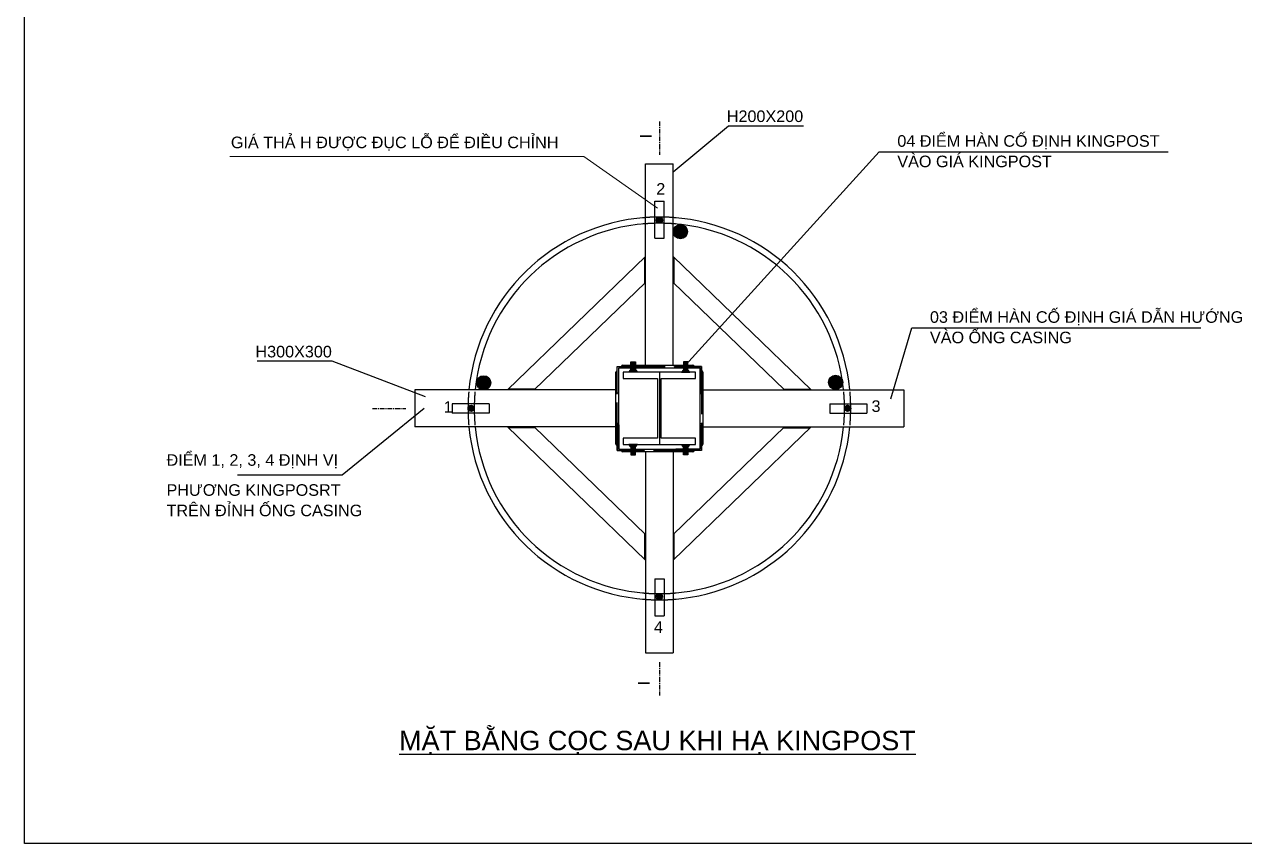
# Model space of a CAD drawing. Header units: millimetres. Extents: x -346728 to 1320345, y -537202 to -385966.
# Drawn here: x 1248346 to 1280727, y -455291 to -433556 of the extents above; entities that cross this region are included whole.
import ezdxf

# ---------------------------------------------------------------- set-up
doc = ezdxf.new("R2010")
doc.units = ezdxf.units.MM
doc.header["$LTSCALE"] = 100
doc.linetypes.add('CENTER', pattern=[2, 1.25, -0.25, 0.25, -0.25])
doc.linetypes.add('HIDDEN', pattern=[9.525, 6.35, -3.175])
for name, color, linetype in [('8', 8, 'CENTER'), ('A-TEXT', 7, 'Continuous'), ('COT-THEP', 1, 'Continuous'), ('hiden', 8, 'HIDDEN'), ('ONGVACH', 5, 'Continuous'), ('X1326_COL_B4$0$CS', 253, 'Continuous')]:
    doc.layers.add(name, color=color, linetype=linetype)
doc.layers.add('CHU', color=8, linetype='Continuous', lineweight=25)
doc.layers.add('cua', color=44, linetype='Continuous', lineweight=13)
doc.styles.add('romans.shx', font='romans.shx', dxfattribs={"width": 0.75, "bigfont": 'vns.shx'})
doc.styles.add('T1', font='VHARIAL.TTF')
doc.styles.add('VnArialH', font='VHARIAL.TTF')
doc.dimstyles.new('BPTC-120', dxfattribs={"dimscale": 80, "dimtxt": 2, "dimasz": 1, "dimexe": 1.2, "dimexo": 0, "dimgap": 0.5, "dimtad": 1, "dimdec": 0, "dimzin": 0, "dimdsep": 46, "dimtxsty": 'romans.shx', "dimblk": 'ARCHTICK', "dimcen": 0.09, "dimdle": 1.2, "dimclrd": 8, "dimclre": 8, "dimclrt": 3, "dimadec": 0, "dimazin": 0, "dimtfac": 1, "dimtdec": 0, "dimtix": 1, "dimtofl": 0, "dimtmove": 0, "dimatfit": 3, "dimfxl": 1, "dimtolj": 1, "dimtzin": 0, "dimarcsym": 0})

# ---------------------------------------------------------------- blocks, each defined once
blk = doc.blocks.new('sgsgsg')
at = {"layer": 'cua'}
blk.add_hatch(color=256, dxfattribs=at).paths.add_polyline_path([(1285636, -390323), (1285348, -390323), (1285338, -390333), (1285626, -390333)])
at = {"layer": 'COT-THEP', "color": 10}
blk.add_line((1285636, -390323), (1285348, -390323), dxfattribs=at)
blk = doc.blocks.new('gsgs sg')
at = {"layer": 'cua'}
blk.add_hatch(color=256, dxfattribs=at).paths.add_polyline_path([(1286828, -388893), (1286818, -388903), (1286818, -389181), (1286828, -389171)])
blk.add_line((1286818, -388903), (1286818, -389181), dxfattribs=at)
blk = doc.blocks.new('bakjbfahfak')
at = {"layer": 'hiden'}
for radius, start, end in [(2067, 85.0087, 95.0123), (2000, 84.8406, 95.1811), (2067, 174.9877, 184.9913), (2000, 174.8189, 185.1594), (2000, 354.8406, 5.1811), (2067, 355.0087, 5.0123), (2000, 264.8189, 275.1594), (2067, 264.9877, 274.9913)]:
    blk.add_arc((1286978, -390533), radius, start, end, dxfattribs=at)
at = {"layer": 'ONGVACH', "color": 7}
for radius, start, end in [(2067, 94.1611, 174.448), (2000, 94.3012, 174.2608), (2067, 185.552, 265.8389), (2000, 185.7392, 265.6988), (2000, 274.3012, 354.2608), (2067, 274.1611, 354.448)]:
    blk.add_arc((1286978, -390533), radius, start, end, dxfattribs=at)
blk = doc.blocks.new('gsngskngksngsk')
at = {"layer": 'ONGVACH', "color": 7}
for radius, start, end in [(2067, 5.552, 85.8389), (2000, 5.7392, 85.6988)]:
    blk.add_arc((1286978, -390533), radius, start, end, dxfattribs=at)
at = {"layer": 'cua'}
blk.add_blockref('bakjbfahfak', (0, 0), dxfattribs=at)
blk = doc.blocks.new('_ArchTick')
at = {"color": 0, "linetype": 'ByBlock', "const_width": 0.15}
blk.add_lwpolyline([(-0.5, -0.5), (0.5, 0.5)], dxfattribs=at)
blk = doc.blocks.new('LVL-KHUNGTEN')
blk.add_lwpolyline([(61073, 41093), (119124, 41093), (119124, 62), (61073, 62)], close=True)
at = {"layer": 'DEFPOINTS'}
for p, q in [((61073, 62), (61073, 41093)), ((119124, 62), (61073, 62))]:
    blk.add_line(p, q, dxfattribs=at)

msp = doc.modelspace()

# ---------------------------------------------------------------- hatches: boundary and pattern name
at = {"layer": 'COT-THEP'}
for points in [[(1264229.2, -442592.9, 0.4142136), (1264193.2, -442628.9), (1264229.2, -442628.9)], [(1266082.4, -442592.9, -0.4142136), (1266118.4, -442628.9), (1266082.4, -442628.9)], [(1264081.1, -442747.8, 0.4142136), (1264045.1, -442783.8), (1264081.1, -442783.8)], [(1266313.1, -442747.8, -0.4142136), (1266349.1, -442783.8), (1266313.1, -442783.8)], [(1264081.1, -444726.6, -0.4142136), (1264045.1, -444690.6), (1264081.1, -444690.6)], [(1264229.2, -444896.9, -0.4142136), (1264193.2, -444860.9), (1264229.2, -444860.9)], [(1266082.4, -444896.9, 0.4142136), (1266118.4, -444860.9), (1266082.4, -444860.9)], [(1266313.1, -444726.6, 0.4142136), (1266349.1, -444690.6), (1266313.1, -444690.6)]]:
    msp.add_hatch(color=256, dxfattribs=at).paths.add_polyline_path(points)
at = {"layer": 'X1326_COL_B4$0$CS', "linetype": 'ByBlock', "ltscale": 8}
h = msp.add_hatch(color=1, dxfattribs=at)
edge = h.paths.add_edge_path()
edge.add_arc((1265197.1, -438748.8), 82.6, -90, 270)
h = msp.add_hatch(color=256, dxfattribs=at)
edge = h.paths.add_edge_path()
edge.add_arc((1265754.1, -439054.6), 188.5, 0, 360)
h = msp.add_hatch(dxfattribs=at)
h.set_pattern_fill('AR-SAND', color=256, scale=200, style=0)
h.set_pattern_definition([(37.5, (1832627.54, -825032.65), (-12.59867, 385.36475), [0, -304, 0, -340, 0, -325]), (7.5, (1832627.54, -825032.65), (353.95534, 564.4292), [0, -164, 0, -274, 0, -105]), (327.5, (1832381.54, -825032.65), (622.82837, 1.13181), [0, -100, 0, -360, 0, -470]), (317.5, (1832381.54, -825032.65), (601.2253, 175.5351), [0, -50, 0, -236, 0, -270])])
h.paths.add_polyline_path([(1264560.7, -442510.4), (1264560.7, -442724.9), (1264614.2, -442784.9), (1264387.2, -442784.9), (1264440.7, -442724.9), (1264440.7, -442510.4)])
for points in [[(1264560.7, -442510.4), (1264560.7, -442724.9), (1264614.2, -442784.9), (1264387.2, -442784.9), (1264440.7, -442724.9), (1264440.7, -442510.4)], [(1265833.6, -442510.4), (1265833.6, -442724.9), (1265780.1, -442784.9), (1266007.1, -442784.9), (1265953.6, -442724.9), (1265953.6, -442510.4)], [(1264560.7, -444764.9), (1264614.2, -444704.9), (1264387.2, -444704.9), (1264440.7, -444764.9), (1264440.7, -444824.9), (1264560.7, -444824.9)], [(1264560.7, -444979.4), (1264560.7, -444764.9), (1264614.2, -444704.9), (1264387.2, -444704.9), (1264440.7, -444764.9), (1264440.7, -444979.4)], [(1265833.6, -444764.9), (1265833.6, -444824.9), (1265953.6, -444824.9), (1265953.6, -444764.9), (1266007.1, -444704.9), (1265780.1, -444704.9)], [(1265833.6, -444979.4), (1265833.6, -444764.9), (1265780.1, -444704.9), (1266007.1, -444704.9), (1265953.6, -444764.9), (1265953.6, -444979.4)]]:
    msp.add_hatch(color=1, dxfattribs=at).paths.add_polyline_path(points)
h = msp.add_hatch(color=256, dxfattribs=at)
edge = h.paths.add_edge_path()
edge.add_arc((1260534.5, -443065), 188.5, 0, 360)
h = msp.add_hatch(color=256, dxfattribs=at)
edge = h.paths.add_edge_path()
edge.add_arc((1269873.5, -443054.5), 188.5, 0, 360)
h = msp.add_hatch(color=1, dxfattribs=at)
edge = h.paths.add_edge_path()
edge.add_arc((1260201, -443744.9), 82.6, 0, 360)
h = msp.add_hatch(color=1, dxfattribs=at)
edge = h.paths.add_edge_path()
edge.add_arc((1270193.2, -443744.9), 82.6, 180, 540)
h = msp.add_hatch(color=1, dxfattribs=at)
edge = h.paths.add_edge_path()
edge.add_arc((1265197.1, -448741), 82.6, 90, 450)

# ---------------------------------------------------------------- linework, layer by layer
at = {"layer": '8', "color": 8}
for p, q in [((1265197.1, -436128.9, 881.1), (1265197.1, -437013.3, 881.1)), ((1257581.1, -443744.9, 881.1), (1258465.6, -443744.9, 881.1)), ((1265197.1, -450476.5, 881.1), (1265197.1, -451360.9, 881.1))]:
    msp.add_line(p, q, dxfattribs=at)
at = {"layer": 'COT-THEP', "color": 10}
for p, q in [((1264828.6, -442592.9, 881.1), (1264828.6, -437259, 881.1)), ((1264828.6, -437259, 881.1), (1265565.6, -437259, 881.1)), ((1265565.6, -442592.9, 881.1), (1265565.6, -437259, 881.1)), ((1265074.3, -439224.4, 881.1), (1265074.3, -438241.7, 881.1)), ((1265074.3, -438241.7, 881.1), (1265320, -438241.7, 881.1)), ((1265320, -439224.4, 881.1), (1265320, -438241.7, 881.1)), ((1265074.3, -439224.4, 881.1), (1265320, -439224.4, 881.1)), ((1261168, -443253.5, 881.1), (1264828.6, -439715.8, 881.1)), ((1269226.3, -443253.5, 881.1), (1265565.6, -439715.8, 881.1)), ((1261875.1, -443253.5, 881.1), (1264828.6, -440399.1, 881.1)), ((1268519.2, -443253.5, 881.1), (1265565.6, -440399.1, 881.1)), ((1264229.2, -442592.9, 881.1), (1266082.4, -442592.9, 881.1)), ((1264045.1, -444690.6, 881.1), (1264045.1, -442783.8, 881.1)), ((1266349.1, -442783.8, 881.1), (1266349.1, -444690.6, 881.1)), ((1264045.1, -443253.5, 881.1), (1258711.2, -443253.5, 881.1)), ((1258711.2, -443253.5, 881.1), (1258711.2, -444236.2, 881.1)), ((1266349.1, -443253.5, 881.1), (1271683, -443253.5, 881.1)), ((1271683, -443253.5, 881.1), (1271683, -444236.2, 881.1)), ((1260676.7, -443622.1, 881.1), (1259693.9, -443622.1, 881.1)), ((1259693.9, -443622.1, 881.1), (1259693.9, -443867.7, 881.1)), ((1260676.7, -443622.1, 881.1), (1260676.7, -443867.7, 881.1)), ((1269717.6, -443622.1, 881.1), (1270700.3, -443622.1, 881.1)), ((1269717.6, -443622.1, 881.1), (1269717.6, -443867.7, 881.1)), ((1270700.3, -443622.1, 881.1), (1270700.3, -443867.7, 881.1)), ((1260676.7, -443867.7, 881.1), (1259693.9, -443867.7, 881.1)), ((1269717.6, -443867.7, 881.1), (1270700.3, -443867.7, 881.1)), ((1264045.1, -444236.2, 881.1), (1258711.2, -444236.2, 881.1)), ((1261168, -444236.2, 881.1), (1264828.6, -447774, 881.1)), ((1261875.1, -444236.2, 881.1), (1264828.6, -447090.7, 881.1)), ((1269226.3, -444236.2, 881.1), (1265565.6, -447774, 881.1)), ((1268519.2, -444236.2, 881.1), (1265565.6, -447090.7, 881.1)), ((1266349.1, -444236.2, 881.1), (1271683, -444236.2, 881.1)), ((1266082.4, -444896.9, 881.1), (1264229.2, -444896.9, 881.1)), ((1264828.6, -444896.9, 881.1), (1264828.6, -450230.8, 881.1)), ((1265565.6, -444896.9, 881.1), (1265565.6, -450230.8, 881.1)), ((1265074.3, -448265.4, 881.1), (1265074.3, -449248.1, 881.1)), ((1265074.3, -448265.4, 881.1), (1265320, -448265.4, 881.1)), ((1265320, -448265.4, 881.1), (1265320, -449248.1, 881.1)), ((1265074.3, -449248.1, 881.1), (1265320, -449248.1, 881.1)), ((1264828.6, -450230.8, 881.1), (1265565.6, -450230.8, 881.1))]:
    msp.add_line(p, q, dxfattribs=at)
at = {"layer": 'COT-THEP'}
for p, q in [((1264081.1, -442628.9, 881.1), (1264800.2, -442628.9, 881.1)), ((1264081.1, -443364.8, 881.1), (1264081.1, -442628.9, 881.1)), ((1264229.2, -442592.9, 881.1), (1264229.2, -442628.9, 881.1)), ((1266313.1, -442628.9, 881.1), (1265594.1, -442628.9, 881.1)), ((1266082.4, -442592.9, 881.1), (1266082.4, -442628.9, 881.1)), ((1266313.1, -443364.8, 881.1), (1266313.1, -442628.9, 881.1)), ((1264045.1, -442783.8, 881.1), (1264081.1, -442783.8, 881.1)), ((1264117.1, -442664.9, 881.1), (1264764.2, -442664.9, 881.1)), ((1264117.1, -443311.9, 881.1), (1264117.1, -442664.9, 881.1)), ((1266277.1, -442664.9, 881.1), (1265630.1, -442664.9, 881.1)), ((1266277.1, -443311.9, 881.1), (1266277.1, -442664.9, 881.1)), ((1266349.1, -442783.8, 881.1), (1266313.1, -442783.8, 881.1)), ((1266349.1, -442783.8, 881.1), (1266313.1, -442783.8, 881.1)), ((1264081.1, -444125, 881.1), (1264081.1, -444860.9, 881.1)), ((1264117.1, -444177.8, 881.1), (1264117.1, -444824.9, 881.1)), ((1266277.1, -444177.8, 881.1), (1266277.1, -444824.9, 881.1)), ((1266313.1, -444125, 881.1), (1266313.1, -444860.9, 881.1)), ((1264045.1, -444690.6, 881.1), (1264081.1, -444690.6, 881.1)), ((1264081.1, -444860.9, 881.1), (1264800.2, -444860.9, 881.1)), ((1264117.1, -444824.9, 881.1), (1264764.2, -444824.9, 881.1)), ((1264229.2, -444896.9, 881.1), (1264229.2, -444860.9, 881.1)), ((1264229.2, -444896.9, 881.1), (1264229.2, -444860.9, 881.1)), ((1266313.1, -444860.9, 881.1), (1265594.1, -444860.9, 881.1)), ((1266277.1, -444824.9, 881.1), (1265630.1, -444824.9, 881.1)), ((1266082.4, -444896.9, 881.1), (1266082.4, -444860.9, 881.1)), ((1266082.4, -444896.9, 881.1), (1266082.4, -444860.9, 881.1)), ((1266349.1, -444690.6, 881.1), (1266313.1, -444690.6, 881.1)), ((1266349.1, -444690.6, 881.1), (1266313.1, -444690.6, 881.1))]:
    msp.add_line(p, q, dxfattribs=at)
for centre, start, end in [((1264229.2, -442628.9, 881.1), 90, 180), ((1266082.4, -442628.9, 881.1), 0, 90), ((1264081.1, -442783.8, 881.1), 90, 180), ((1266313.1, -442783.8, 881.1), 0, 90), ((1264081.1, -444690.6, 881.1), 180, 270), ((1264229.2, -444860.9, 881.1), 180, 270), ((1266082.4, -444860.9, 881.1), 270, 0), ((1266313.1, -444690.6, 881.1), 270, 0)]:
    msp.add_arc(centre, 36, start, end, dxfattribs=at)
for points in [[(1264764.2, -442664.9), (1264787.4, -442650.3), (1264800.2, -442628.9)], [(1265630.1, -442664.9), (1265606.8, -442650.3), (1265594.1, -442628.9)], [(1264117.1, -443311.9), (1264102.5, -443335.2), (1264081.1, -443347.9)], [(1266277.1, -443311.9), (1266291.7, -443335.2), (1266313.1, -443347.9)], [(1264117.1, -444177.8), (1264102.5, -444154.6), (1264081.1, -444141.8)], [(1266277.1, -444177.8), (1266291.7, -444154.6), (1266313.1, -444141.8)], [(1264764.2, -444824.9), (1264787.4, -444839.5), (1264800.2, -444860.9)], [(1265630.1, -444824.9), (1265606.8, -444839.5), (1265594.1, -444860.9)]]:
    msp.add_spline(points, degree=3, dxfattribs=at)
at = {"layer": 'cua'}
for p, q in [((1253799.7, -437060.4, 881.1), (1263192.4, -437060.4, 881.1)), ((1263192.4, -437060.4, 881.1), (1265150.9, -438427.5, 881.1))]:
    msp.add_line(p, q, dxfattribs=at)
at = {"layer": 'hiden', "ltscale": 2, "elevation": 881.1}
msp.add_lwpolyline([(1264081.1, -442628.9), (1266313.1, -442628.9), (1266313.1, -444860.9), (1264081.1, -444860.9)], close=True, dxfattribs=at)
at = {"layer": 'X1326_COL_B4$0$CS', "linetype": 'ByBlock', "ltscale": 8}
for p, q in [((1264117.1, -442664.9, 881.1), (1266277.1, -442664.9, 881.1)), ((1264117.1, -444824.9, 881.1), (1264117.1, -442664.9, 881.1)), ((1264440.7, -442724.9, 881.1), (1264387.2, -442784.9, 881.1)), ((1264560.7, -442724.9, 881.1), (1264614.2, -442784.9, 881.1)), ((1265197.1, -442784.9, 881.1), (1265197.1, -444704.9, 881.1)), ((1266277.1, -444824.9, 881.1), (1266277.1, -442664.9, 881.1)), ((1264117.1, -444824.9, 881.1), (1266277.1, -444824.9, 881.1)), ((1264440.7, -444764.9, 881.1), (1264387.2, -444704.9, 881.1)), ((1264560.7, -444764.9, 881.1), (1264614.2, -444704.9, 881.1)), ((1265833.6, -444764.9, 881.1), (1265780.1, -444704.9, 881.1)), ((1265953.6, -444764.9, 881.1), (1266007.1, -444704.9, 881.1))]:
    msp.add_line(p, q, dxfattribs=at)
at = {"layer": 'X1326_COL_B4$0$CS', "linetype": 'ByBlock', "ltscale": 8, "elevation": 881.1, "flags": 128}
for points in [[(1264560.7, -442510.4), (1264560.7, -442724.9), (1264614.2, -442784.9), (1264387.2, -442784.9), (1264440.7, -442724.9), (1264440.7, -442510.4)], [(1265833.6, -442510.4), (1265833.6, -442724.9), (1265780.1, -442784.9), (1266007.1, -442784.9), (1265953.6, -442724.9), (1265953.6, -442510.4)], [(1266157.1, -444704.9), (1266157.1, -444536.9), (1265245.1, -444536.9), (1265245.1, -442952.9), (1266157.1, -442952.9), (1266157.1, -442784.9), (1264237.1, -442784.9), (1264237.1, -442952.9), (1265149.1, -442952.9), (1265149.1, -444536.9), (1264237.1, -444536.9), (1264237.1, -444704.9)], [(1264560.7, -444824.9), (1264560.7, -444764.9), (1264614.2, -444704.9), (1264387.2, -444704.9), (1264440.7, -444764.9), (1264440.7, -444824.9)], [(1264560.7, -444979.4), (1264560.7, -444764.9), (1264614.2, -444704.9), (1264387.2, -444704.9), (1264440.7, -444764.9), (1264440.7, -444979.4)], [(1265833.6, -444824.9), (1265833.6, -444764.9), (1265780.1, -444704.9), (1266007.1, -444704.9), (1265953.6, -444764.9), (1265953.6, -444824.9)], [(1265833.6, -444979.4), (1265833.6, -444764.9), (1265780.1, -444704.9), (1266007.1, -444704.9), (1265953.6, -444764.9), (1265953.6, -444979.4)]]:
    msp.add_lwpolyline(points, close=True, dxfattribs=at)
at = {"layer": 'X1326_COL_B4$0$CS', "linetype": 'ByBlock', "ltscale": 8}
for centre, radius in [((1265197.1, -438748.8, 1004), 82.6), ((1265754.1, -439054.6, 881.1), 188.5), ((1260534.5, -443065, 881.1), 188.5), ((1269873.5, -443054.5, 881.1), 188.5), ((1260201, -443744.9, 1004), 82.6), ((1270193.2, -443744.9, 1004), 82.6), ((1265197.1, -448741, 1004), 82.6)]:
    msp.add_circle(centre, radius, dxfattribs=at)

# ---------------------------------------------------------------- block references
at = {"xscale": 1.216631744522601, "yscale": 1.216631744522601, "zscale": 1.216631744522601}
msp.add_blockref('LVL-KHUNGTEN', (1174042.9, -455366), dxfattribs=at)
at = {"layer": 'cua'}
for name, p, xscale, yscale, zscale in [('gsngskngksngsk', (-1896626.5, 515708.5, 881.1), 2.456781424960354, 2.456781424960354, 2.456781424960354), ('gsgs sg', (-1896626.5, 515708.5, 881.1), 2.456781424960354, 2.456781424960354, 2.456781424960354), ('gsgs sg', (4427020.7, 515708.5, 881.1), -2.456781424960354, 2.456781425789814, 2.456781425899135), ('sgsgsg', (-1896626.5, 515708.5, 881.1), 2.456781424960354, 2.456781424960354, 2.456781424960354), ('sgsgsg', (4427020.7, 515708.5, 881.1), -2.456781424960354, 2.456781425789814, 2.456781425899135)]:
    msp.add_blockref(name, p, dxfattribs=dict(at, xscale=xscale, yscale=yscale, zscale=zscale))
at = {"layer": 'cua', "rotation": 180}
for name, p, xscale, yscale, zscale in [('sgsgsg', (-1896626.5, -1403198.3, 881.1), -2.456781424960354, 2.456781425789814, 2.456781425899135), ('sgsgsg', (4427020.7, -1403198.3, 881.1), 2.456781424960354, 2.456781424960354, 2.456781424960354), ('gsgs sg', (-1896626.5, -1403198.3, 881.1), -2.456781424960354, 2.456781425789814, 2.456781425899135), ('gsgs sg', (4427020.7, -1403198.3, 881.1), 2.456781424960354, 2.456781424960354, 2.456781424960354)]:
    msp.add_blockref(name, p, dxfattribs=dict(at, xscale=xscale, yscale=yscale, zscale=zscale))

# ---------------------------------------------------------------- texts
at = {"layer": 'A-TEXT', "color": 2, "style": 'VnArialH'}
for s, height, p in [('h200x200', 307.1, (1266986.8, -436145.5, 881.1)), ('Gi¸ th¶ H ®\xadîc ®ôc lç ®Ó ®iÒu chØnh', 307.098, (1253825.4, -436839.8, 881.1)), ('04 ®iÓm hµn cè ®Þnh kingpost', 307.098, (1271511.9, -436802.5, 932.3)), ('vµo gi¸ kingpost', 307.098, (1271511.9, -437344.5, 932.3)), ('2', 307.1, (1265114.8, -438073, 881.1)), ('03 ®iÓm hµn cè ®Þnh gi¸ dÉn h\xadíng', 307.098, (1272377.5, -441473.4, 932.3)), ('vµo èng casing', 307.098, (1272377.5, -442015.4, 932.3)), ('h300x300', 307.1, (1254477.4, -442390.9, 881.1)), ('1', 307.1, (1259472.2, -443859.5, 881.1)), ('3', 307.1, (1270827.3, -443838.2, 881.1)), ('®iÓm 1, 2, 3, 4 ®Þnh vÞ', 307.098, (1252117.7, -445266.1, 932.3)), ('ph\xad¬ng kingposrt', 307.098, (1252117.7, -446063.2, 932.3)), ('trªn ®Ønh èng casing', 307.098, (1252117.7, -446605.2, 932.3)), ('4', 307.1, (1265051.7, -449701.6, 881.1))]:
    msp.add_text(s, height=height, dxfattribs=at).set_placement(p)
for p in [(1264989.7, -436578.4, 881.1), (1264937.8, -451093.5, 881.1)]:
    msp.add_text('i', height=307.1, rotation=90, dxfattribs=at).set_placement(p)
at = {"layer": 'CHU', "style": 'T1'}
msp.add_text('%%UmÆt b»ng cäc sau khi h¹ kingpost', height=513.603, dxfattribs=at).set_placement((1258288.8, -452812.5, 881.1))

# ---------------------------------------------------------------- leaders
at = {"layer": 'X1326_COL_B4$0$CS', "linetype": 'ByBlock', "ltscale": 8}
for points in [[(1265565.6, -437467.5, 881.1), (1267028.7, -436242.5, 881.1), (1269023.2, -436242.5, 881.1)], [(1265887.6, -442592.9, 881.1), (1271029.8, -436933.5, 881.1), (1278699.2, -436933.5, 881.1)], [(1271338.1, -443487.8, 881.1), (1271895.5, -441604.4, 881.1), (1279564.8, -441604.4, 881.1)], [(1258993.3, -443438.9, 881.1), (1256513.9, -442487.8, 881.1), (1254519.3, -442487.8, 881.1)], [(1258952, -443744.9, 932.3), (1256778.3, -445512.7, 932.3), (1253997.3, -445512.7, 932.3)]]:
    msp.add_leader(points, dimstyle='BPTC-120', override={"dimgap": 0.5, "dimtad": 0}, dxfattribs=at)

doc.saveas('drawing.dxf')
